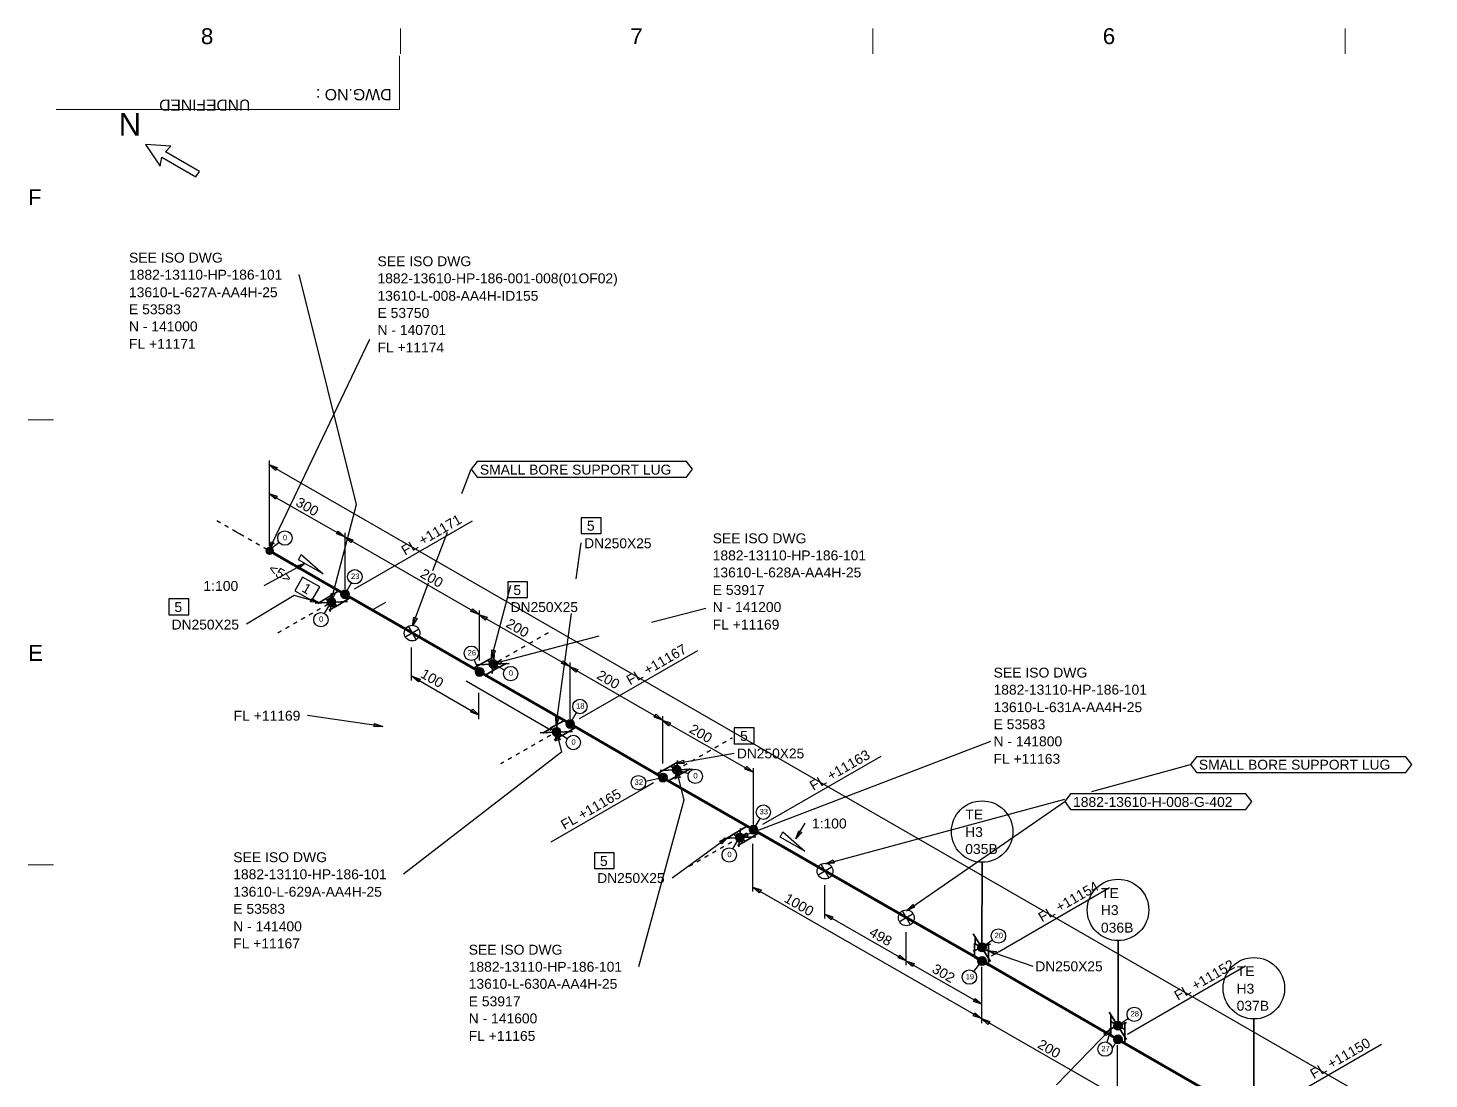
# Model space of a CAD drawing. Header units: inches. Extents: x 18 to 823, y 11 to 584.
# Drawn here: x 18.8 to 330.6, y 348.9 to 582.9 of the extents above; entities that cross this region are included whole.
import ezdxf
from ezdxf.enums import TextEntityAlignment as Align

# ---------------------------------------------------------------- set-up
doc = ezdxf.new("R2010")
doc.units = ezdxf.units.IN
doc.header["$MEASUREMENT"] = 0
for name, color, linetype in [('AD1', 7, 'Continuous'), ('AD2', 7, 'Continuous'), ('BG 0 -1', 7, 'Continuous'), ('DIMLINES', 7, 'Continuous'), ('DIMTEXT', 7, 'Continuous'), ('FITTINGS', 7, 'Continuous'), ('FRAME', 7, 'Continuous'), ('ISOTEXT', 7, 'Continuous'), ('PIPE', 7, 'Continuous'), ('WELDS', 7, 'Continuous')]:
    doc.layers.add(name, color=color, linetype=linetype)
doc.styles.add('Arial', font='arial.ttf')

msp = doc.modelspace()

# ---------------------------------------------------------------- linework, layer by layer
at = {"layer": 'A1', "color": 7, "linetype": 'Continuous', "lineweight": 30}
msp.add_line((97.8, 427.4), (81, 429.88), dxfattribs=at)
at = {"layer": 'AD1', "color": 7, "linetype": 'Continuous', "lineweight": 30}
for p, q in [((72.44, 485.72), (74.28, 485.08)), ((73.88, 484.44), (72.44, 485.72)), ((72.44, 479.32), (74.28, 478.68)), ((73.88, 478.04), (72.44, 479.32)), ((89.24, 469.64), (91.08, 469)), ((90.68, 468.36), (89.24, 469.64)), ((119.16, 452.36), (121, 451.72)), ((120.6, 451.08), (119.16, 452.36)), ((139.32, 440.76), (141.16, 440.12)), ((140.76, 439.48), (139.32, 440.76)), ((104.28, 438.6), (106.12, 437.96)), ((105.72, 437.32), (104.28, 438.6)), ((159.96, 428.84), (161.8, 428.2)), ((161.4, 427.56), (159.96, 428.84)), ((180.12, 391.64), (181.96, 391)), ((181.56, 390.36), (180.12, 391.64)), ((196.12, 385.64), (197.96, 385)), ((197.56, 384.36), (196.12, 385.64)), ((214.2, 375.24), (216.04, 374.6)), ((215.64, 373.96), (214.2, 375.24)), ((231, 362.36), (232.84, 361.72)), ((232.44, 361.08), (231, 362.36))]:
    msp.add_line(p, q, dxfattribs=at)
at = {"layer": 'AD2', "color": 7, "linetype": 'Continuous', "lineweight": 30}
for p, q in [((87.88, 470.92), (89.32, 469.64)), ((89.32, 469.64), (87.48, 470.28)), ((119.24, 452.36), (117.4, 453)), ((117.8, 453.64), (119.24, 452.36)), ((139.4, 440.76), (137.56, 441.4)), ((137.96, 442.04), (139.4, 440.76)), ((119.24, 429.96), (117.4, 430.6)), ((117.8, 431.24), (119.24, 429.96)), ((160.04, 428.84), (158.2, 429.48)), ((158.6, 430.12), (160.04, 428.84)), ((180.2, 417.24), (178.36, 417.88)), ((178.76, 418.52), (180.2, 417.24)), ((214.28, 375.24), (212.44, 375.88)), ((212.84, 376.52), (214.28, 375.24)), ((231.08, 365.56), (229.24, 366.2)), ((229.64, 366.84), (231.08, 365.56)), ((231, 362.36), (229.16, 363)), ((229.56, 363.64), (231, 362.36))]:
    msp.add_line(p, q, dxfattribs=at)
at = {"layer": 'BG 0 -1', "color": 7, "linetype": 'Continuous', "lineweight": 9}
for p, q in [((101.7, 577.17), (101.7, 582.83)), ((206.83, 577.17), (206.83, 582.83)), ((311.95, 577.17), (311.95, 582.83)), ((101.53, 564.78), (101.53, 576.75)), ((101.53, 564.78), (25.11, 564.78)), ((24.49, 495.71), (18.83, 495.71)), ((24.49, 396.57), (18.83, 396.57))]:
    msp.add_line(p, q, dxfattribs=at)
at = {"layer": 'DIM', "color": 7, "linetype": 'Continuous', "lineweight": 30}
for p, q in [((93.16, 459), (117.78, 473.2)), ((143.24, 430.12), (167.86, 444.32)), ((184.04, 406.6), (208.66, 420.8)), ((156.36, 413.88), (135.17, 401.66)), ((234.92, 377.32), (259.54, 391.52)), ((265.16, 359.88), (289.78, 374.08)), ((295.4, 342.44), (320.02, 356.64))]:
    msp.add_line(p, q, dxfattribs=at)
at = {"layer": 'DIMLINES', "color": 7, "linetype": 'Continuous', "lineweight": 30}
for p, q in [((72.52, 486.6), (72.52, 467.64)), ((74.28, 485.08), (73.88, 484.44)), ((74.28, 478.68), (73.88, 478.04)), ((64.68, 471), (66.28, 470.12)), ((87.48, 470.28), (87.88, 470.92)), ((89.32, 470.52), (89.32, 457.96)), ((91.08, 469), (90.68, 468.36)), ((91.48, 458.04), (93.16, 459)), ((95.32, 453.32), (98.44, 455.08)), ((117.4, 453), (117.8, 453.64)), ((119.24, 453.24), (119.24, 442.12)), ((121, 451.72), (120.6, 451.08)), ((104.2, 437.64), (104.2, 445)), ((113.88, 442.6), (112.28, 443.48)), ((137.56, 441.4), (137.96, 442.04)), ((139.4, 441.64), (139.4, 429.08)), ((141.16, 440.12), (140.76, 439.48)), ((106.12, 437.96), (105.72, 437.32)), ((116.36, 437.56), (135.24, 426.6)), ((119.16, 429), (119.16, 434.92)), ((117.4, 430.6), (117.8, 431.24)), ((141.56, 429.16), (143.24, 430.12)), ((158.2, 429.48), (158.6, 430.12)), ((160.04, 429.72), (160.04, 419.16)), ((161.8, 428.2), (161.4, 427.56)), ((178.36, 417.88), (178.76, 418.52)), ((180.2, 418.12), (180.2, 405.56)), ((158.04, 414.84), (156.36, 413.88)), ((182.36, 405.64), (184.04, 406.6)), ((180.12, 390.68), (180.12, 401.24)), ((181.96, 391), (181.56, 390.36)), ((196.12, 384.68), (196.12, 392.04)), ((197.96, 385), (197.56, 384.36)), ((214.28, 374.28), (214.28, 381.64)), ((233.24, 376.36), (234.92, 377.32)), ((212.44, 375.88), (212.84, 376.52)), ((216.04, 374.6), (215.64, 373.96)), ((231.08, 361.32), (231.08, 373.88)), ((229.24, 366.2), (229.64, 366.84)), ((229.16, 363), (229.56, 363.64)), ((232.84, 361.72), (232.44, 361.08)), ((263.48, 358.92), (265.16, 359.88)), ((261.32, 343.88), (261.32, 356.44))]:
    msp.add_line(p, q, dxfattribs=at)
at = {"layer": 'DL', "color": 7, "linetype": 'Continuous', "lineweight": 30}
for p, q in [((72.44, 485.72), (523.88, 225.56)), ((72.44, 479.32), (89.32, 469.64)), ((89.24, 469.64), (119.24, 452.36)), ((119.16, 452.36), (139.4, 440.76)), ((139.32, 440.76), (160.04, 428.84)), ((104.28, 438.6), (119.24, 429.96)), ((159.96, 428.84), (180.2, 417.24)), ((180.12, 391.64), (231, 362.36)), ((196.12, 385.64), (214.28, 375.24)), ((214.2, 375.24), (231.08, 365.56)), ((231, 362.36), (261.24, 345))]:
    msp.add_line(p, q, dxfattribs=at)
at = {"layer": 'FITTINGS', "color": 2, "linetype": 'Continuous', "lineweight": 35}
for p, q in [((85, 455.8), (83.3, 454.8)), ((88, 457.6), (85, 455.8)), ((85, 455.8), (87.6, 454.3)), ((87.6, 454.3), (90.6, 456.1)), ((89.4, 456.8), (88, 457.6)), ((90.6, 456.1), (89.4, 456.8)), ((87.5, 454.2), (85.8, 453.3)), ((121, 442.1), (122.7, 443)), ((117.9, 440.3), (121, 442.1)), ((119.3, 439.5), (117.9, 440.3)), ((123.6, 440.6), (120.6, 438.8)), ((121, 442.1), (123.6, 440.6)), ((123.7, 440.6), (125.4, 441.5)), ((120.6, 438.8), (119.3, 439.5)), ((138.1, 428.7), (135, 427)), ((137.7, 425.4), (140.7, 427.2)), ((139.4, 427.9), (138.1, 428.7)), ((140.7, 427.2), (139.4, 427.9)), ((135, 426.9), (133.4, 425.9)), ((135, 427), (137.7, 425.4)), ((137.6, 425.4), (135.9, 424.4)), ((158.7, 416.8), (161.8, 418.6)), ((161.8, 418.6), (163.5, 419.5)), ((161.8, 418.6), (164.4, 417)), ((164.5, 417), (166.2, 418)), ((160.1, 416), (158.7, 416.8)), ((161.4, 415.3), (160.1, 416)), ((164.4, 417), (161.4, 415.3)), ((175.8, 403.4), (174.2, 402.4)), ((178.9, 405.2), (175.8, 403.4)), ((175.8, 403.4), (178.5, 401.9)), ((178.5, 401.9), (181.5, 403.7)), ((180.2, 404.4), (178.9, 405.2)), ((181.5, 403.7), (180.2, 404.4)), ((178.4, 401.8), (176.7, 400.9)), ((229.6, 379), (229.6, 380.7)), ((229.5, 376), (229.5, 379.1)), ((229.5, 379.1), (232.6, 377.4)), ((232.6, 377.4), (232.6, 379)), ((232.6, 377.4), (232.6, 374.2)), ((231.1, 375.1), (229.5, 376)), ((232.6, 374.2), (231.1, 375.1)), ((259.8, 361.6), (259.8, 363.3)), ((259.8, 358.6), (259.8, 361.7)), ((259.8, 361.7), (262.9, 359.9)), ((261.4, 357.7), (259.8, 358.6)), ((262.9, 359.9), (262.9, 361.6)), ((262.9, 359.9), (262.9, 356.8)), ((262.9, 356.8), (261.4, 357.7))]:
    msp.add_line(p, q, dxfattribs=at)
at = {"layer": 'FRAME', "color": 2, "linetype": 'Continuous', "lineweight": 30}
for p, q in [((45, 557), (48.2, 552.2)), ((50.6, 556.6), (45, 557)), ((49.4, 555.4), (50.6, 556.6)), ((57, 551), (49.4, 555.4)), ((48.2, 552.2), (48.6, 554.2)), ((48.6, 554.2), (56.2, 549.8)), ((56.2, 549.8), (57, 551)), ((79, 464.52), (79.64, 465.72)), ((79.64, 465.72), (84.52, 461.4)), ((84.52, 461.4), (79, 464.52)), ((186.2, 402.76), (186.84, 403.96)), ((191.72, 399.64), (186.2, 402.76)), ((186.84, 403.96), (191.72, 399.64))]:
    msp.add_line(p, q, dxfattribs=at)
at = {"layer": 'INSTNO', "color": 7, "linetype": 'Continuous', "lineweight": 35}
for p, q in [((231.1, 378.2), (231.14, 397.16)), ((261.4, 360.7), (261.4, 379.72)), ((291.6, 343.3), (291.63, 362.28))]:
    msp.add_line(p, q, dxfattribs=at)
at = {"layer": 'INSTNO', "color": 4, "linetype": 'Continuous', "lineweight": 30}
for centre in [(231.16, 404), (261.4, 386.56), (291.64, 369.12)]:
    msp.add_circle(centre, 6.84, dxfattribs=at)
at = {"layer": 'ISOTEXT', "color": 7, "linetype": 'Continuous', "lineweight": 30}
for p, q in [((91.96, 476.84), (79.16, 528.04)), ((72.44, 466.6), (94.92, 513.64)), ((118.76, 486.44), (117.48, 484.68)), ((165.4, 486.44), (118.76, 486.44)), ((166.68, 484.68), (165.4, 486.44)), ((115.4, 479.32), (117.48, 484.68)), ((117.48, 484.68), (118.76, 482.92)), ((165.4, 482.92), (166.68, 484.68)), ((118.76, 482.92), (165.4, 482.92)), ((86.2, 455.08), (91.96, 476.84)), ((72.44, 466.6), (72.92, 468.52)), ((72.52, 466.52), (73.56, 468.44)), ((72.92, 468.52), (73.64, 468.12)), ((108.92, 462.12), (112.2, 470.68)), ((140.84, 460.28), (141.96, 468.28)), ((80.44, 463.72), (71.32, 458.76)), ((78.6, 463.16), (80.44, 463.72)), ((78.92, 462.44), (78.6, 463.16)), ((80.44, 463.72), (78.92, 462.44)), ((104.36, 449.8), (107.96, 459.4)), ((121.96, 442.52), (126.28, 458.84)), ((78.04, 456.6), (67.48, 450.2)), ((83.64, 455), (78.04, 456.6)), ((81.72, 455.16), (81.88, 455.88)), ((81.88, 455.88), (83.64, 455)), ((86.2, 455.08), (86.28, 457)), ((87.08, 456.84), (86.2, 455.08)), ((86.28, 457), (87.08, 456.84)), ((83.64, 455), (81.72, 455.16)), ((136.36, 427.64), (139.78, 452.59)), ((157.56, 450.6), (169.64, 453.72)), ((104.36, 449.8), (104.68, 451.72)), ((105.4, 451.48), (104.36, 449.8)), ((104.68, 451.72), (105.4, 451.48)), ((122.2, 441.32), (145.96, 447.56)), ((121.96, 442.52), (122.04, 444.44)), ((122.84, 444.28), (121.96, 442.52)), ((122.04, 444.44), (122.84, 444.28)), ((122.2, 441.32), (123.96, 442.2)), ((124.12, 441.4), (122.2, 441.32)), ((123.96, 442.2), (124.12, 441.4)), ((95.88, 427.32), (95.96, 428.04)), ((97.8, 427.4), (95.88, 427.32)), ((95.96, 428.04), (97.8, 427.4)), ((136.36, 427.64), (136.28, 429.56)), ((136.28, 429.56), (137, 429.48)), ((137, 429.48), (136.36, 427.64)), ((136.44, 426.2), (137.56, 421.72)), ((136.44, 426.2), (137.24, 424.44)), ((136.52, 424.28), (136.44, 426.2)), ((137.24, 424.44), (136.52, 424.28)), ((177.08, 402.68), (233.08, 424.12)), ((137.56, 421.72), (102.36, 394.52)), ((162.84, 419.16), (176.01, 421.48)), ((162.84, 419.16), (164.68, 419.88)), ((164.76, 419.08), (162.84, 419.16)), ((163.16, 417.8), (163.96, 416.04)), ((163.24, 415.88), (163.16, 417.8)), ((164.84, 411.08), (163.16, 417.8)), ((164.68, 419.88), (164.76, 419.08)), ((255.56, 412.92), (277.56, 418.92)), ((278.84, 420.68), (277.56, 418.92)), ((277.56, 418.92), (278.84, 417.16)), ((325.48, 420.68), (278.84, 420.68)), ((326.76, 418.92), (325.48, 420.68)), ((325.48, 417.16), (326.76, 418.92)), ((163.96, 416.04), (163.24, 415.88)), ((278.84, 417.16), (325.48, 417.16)), ((250.84, 412.44), (249.56, 410.68)), ((289.88, 412.44), (250.84, 412.44)), ((291.16, 410.68), (289.88, 412.44)), ((154.76, 373.96), (164.84, 411.08)), ((196.28, 396.84), (249.56, 411.24)), ((214.36, 386.36), (249.56, 410.68)), ((249.56, 410.68), (250.84, 408.92)), ((250.84, 408.92), (289.88, 408.92)), ((289.88, 408.92), (291.16, 410.68)), ((189.72, 402.36), (191.8, 405.88)), ((162.17, 393.67), (174.52, 402.68)), ((172.76, 401.88), (174.52, 402.68)), ((174.52, 402.68), (173.24, 401.24)), ((177.08, 402.68), (178.76, 403.72)), ((179, 403), (177.08, 402.68)), ((178.76, 403.72), (179, 403)), ((189.72, 402.36), (190.36, 404.2)), ((191, 403.8), (189.72, 402.36)), ((190.36, 404.2), (191, 403.8)), ((173.24, 401.24), (172.76, 401.88)), ((196.28, 396.84), (198.04, 397.72)), ((198.2, 397), (196.28, 396.84)), ((198.04, 397.72), (198.2, 397)), ((214.36, 386.36), (215.72, 387.8)), ((216.12, 387.16), (214.36, 386.36)), ((215.72, 387.8), (216.12, 387.16)), ((232.36, 377.56), (242.44, 374.04)), ((232.36, 377.56), (234.28, 377.32)), ((234.04, 376.6), (232.36, 377.56)), ((234.28, 377.32), (234.04, 376.6)), ((247.72, 347.64), (259.88, 360.12)), ((258.28, 359), (259.88, 360.12)), ((258.84, 358.52), (258.28, 359)), ((260.12, 355.64), (261.32, 357.72))]:
    msp.add_line(p, q, dxfattribs=at)
at = {"layer": 'ITEMPOS', "color": 7, "linetype": 'Continuous', "lineweight": 30}
for p, q in [((146.36, 473.88), (141.96, 473.88)), ((141.96, 473.88), (141.96, 470.36)), ((146.36, 470.36), (146.36, 473.88)), ((141.96, 470.36), (146.36, 470.36)), ((130.02, 459.63), (125.62, 459.63)), ((125.62, 459.63), (125.62, 456.11)), ((130.02, 456.11), (130.02, 459.63)), ((54.6, 455.8), (50.2, 455.8)), ((50.2, 455.8), (50.2, 452.28)), ((54.6, 452.28), (54.6, 455.8)), ((125.62, 456.11), (130.02, 456.11)), ((50.2, 452.28), (54.6, 452.28)), ((180.41, 427.08), (176.01, 427.08)), ((176.01, 427.08), (176.01, 423.56)), ((180.41, 423.56), (180.41, 427.08)), ((176.01, 423.56), (180.41, 423.56)), ((149.29, 399.27), (144.89, 399.27)), ((144.89, 399.27), (144.89, 395.75)), ((149.29, 395.75), (149.29, 399.27)), ((144.89, 395.75), (149.29, 395.75))]:
    msp.add_line(p, q, dxfattribs=at)
at = {"layer": 'ITNO', "color": 7, "linetype": 'Continuous', "lineweight": 30}
for p, q in [((79.93, 460.69), (78.17, 457.64)), ((83.74, 458.49), (79.93, 460.69)), ((81.98, 455.44), (83.74, 458.49)), ((78.17, 457.64), (81.98, 455.44))]:
    msp.add_line(p, q, dxfattribs=at)
at = {"layer": 'PIPE', "color": 2, "const_width": 0.3}
for points in [[(61.7, 472.74), (60.84, 473.24)], [(63.44, 471.75), (62.57, 472.24)], [(65.17, 470.75), (64.31, 471.25)], [(66.91, 469.76), (66.04, 470.25)], [(68.65, 468.76), (67.78, 469.26)], [(70.38, 467.77), (69.51, 468.27)], [(72.12, 466.78), (71.25, 467.27)], [(82.2, 452.69), (81.33, 452.2)], [(83.93, 453.69), (83.06, 453.19)], [(85.67, 454.68), (84.8, 454.18)], [(76.99, 449.71), (76.12, 449.21)], [(78.72, 450.7), (77.86, 450.21)], [(80.46, 451.7), (79.59, 451.2)], [(75.25, 448.72), (74.39, 448.22)], [(130.33, 445.84), (131.19, 446.33)], [(132.06, 446.83), (132.93, 447.33)], [(133.8, 447.83), (134.66, 448.32)], [(125.12, 442.86), (125.99, 443.35)], [(126.86, 443.85), (127.72, 444.35)], [(128.59, 444.85), (129.46, 445.34)], [(122.4, 441.3), (122.52, 441.37)], [(123.38, 441.86), (124.25, 442.36)], [(133.43, 424.5), (132.56, 424)], [(135.17, 425.49), (134.3, 425)], [(136.4, 426.2), (136.03, 425.99)], [(173.36, 423.62), (174.23, 424.12)], [(175.1, 424.61), (175.6, 424.9)], [(128.22, 421.52), (127.36, 421.02)], [(129.96, 422.51), (129.09, 422.01)], [(131.69, 423.51), (130.83, 423.01)], [(168.16, 420.64), (169.02, 421.13)], [(169.89, 421.63), (170.76, 422.13)], [(171.63, 422.63), (172.5, 423.12)], [(124.75, 419.53), (124, 419.1)], [(126.49, 420.52), (125.62, 420.03)], [(163.2, 417.8), (163.82, 418.15)], [(164.69, 418.65), (165.55, 419.15)], [(166.42, 419.64), (167.29, 420.14)], [(177.2, 402.7), (176.33, 402.2)], [(171.99, 399.72), (171.12, 399.22)], [(173.73, 400.71), (172.86, 400.21)], [(175.46, 401.71), (174.6, 401.21)], [(166.79, 396.74), (165.92, 396.24)], [(168.52, 397.73), (167.65, 397.23)], [(170.26, 398.73), (169.39, 398.23)], [(165.05, 395.74), (164.8, 395.6)]]:
    msp.add_lwpolyline(points, dxfattribs=at)
at = {"layer": 'PIPE', "color": 5, "const_width": 0.6}
for points in [[(89.4, 456.8), (72.6, 466.5)], [(104.4, 448.2), (89.4, 456.8)], [(119.3, 439.6), (104.4, 448.2)], [(139.5, 428), (119.3, 439.6)], [(160.1, 416), (139.5, 428)], [(180.3, 404.4), (160.1, 416)], [(196.3, 395.2), (180.3, 404.4)], [(214.4, 384.8), (196.3, 395.2)], [(231.2, 375.2), (214.4, 384.8)], [(261.4, 357.7), (231.2, 375.2)], [(291.6, 340.3), (261.4, 357.7)]]:
    msp.add_lwpolyline(points, dxfattribs=at)
at = {"layer": 'SUPP', "color": 7}
for p, q in [((105.7, 449), (102.9, 447.4)), ((103.42, 449.71), (105.18, 446.69)), ((197.6, 396), (194.8, 394.4)), ((195.32, 396.71), (197.08, 393.69)), ((215.7, 385.6), (212.9, 384)), ((213.42, 386.31), (215.18, 383.29))]:
    msp.add_line(p, q, dxfattribs=at)
at = {"layer": 'SUPP', "color": 4}
for centre in [(104.3, 448.2), (196.2, 395.2), (214.3, 384.8)]:
    msp.add_circle(centre, 1.75, dxfattribs=at)
at = {"layer": 'WDC', "color": 7, "linetype": 'Continuous', "lineweight": 30}
for centre in [(75.99, 469.36), (91.56, 460.74), (84.01, 451.19), (117.49, 443.71), (126.24, 439.18), (141.64, 431.86), (140.19, 423.84), (167.32, 416.31), (154.66, 414.89), (182.47, 408.33), (174.89, 398.79), (234.78, 380.76), (228.33, 371.6), (265.02, 363.32), (258.52, 355.56)]:
    msp.add_circle(centre, 1.6, dxfattribs=at)
at = {"layer": 'WELDS', "color": 7, "linetype": 'Continuous', "lineweight": 35}
for p, q in [((89.9, 455.2), (82.7, 454.9)), ((86.6, 457.1), (86.1, 453)), ((122.1, 439.2), (122.6, 443.4)), ((118.7, 441.1), (125.9, 441.4)), ((136.6, 428.2), (136.2, 424.1)), ((140, 426.3), (132.8, 426)), ((159.5, 417.6), (166.7, 417.9)), ((162.9, 415.7), (163.4, 419.8)), ((180.8, 402.8), (173.6, 402.5)), ((177.4, 404.7), (177, 400.6)), ((233, 375.1), (229.2, 381.2)), ((229.2, 377.4), (233, 379)), ((263.3, 357.7), (259.4, 363.8)), ((259.4, 359.9), (263.3, 361.5))]:
    msp.add_line(p, q, dxfattribs=at)
for centre, radius in [((72.6, 466.52), 0.76), ((72.6, 466.52), 0.76), ((86.36, 455.08), 0.92), ((86.36, 455.08), 0.92), ((89.4, 456.84), 0.92), ((89.4, 456.84), 0.92), ((119.32, 439.56), 0.92), ((119.32, 439.56), 0.92), ((122.36, 441.32), 0.92), ((122.36, 441.32), 0.92), ((139.48, 427.96), 0.92), ((139.48, 427.96), 0.92), ((136.44, 426.2), 0.92), ((136.44, 426.2), 0.92), ((163.16, 417.8), 0.92), ((163.16, 417.8), 0.92), ((160.12, 416.04), 0.92), ((160.12, 416.04), 0.92), ((180.28, 404.44), 0.92), ((180.28, 404.44), 0.92), ((177.24, 402.68), 0.92), ((177.24, 402.68), 0.92), ((231.16, 378.2), 0.92), ((231.16, 378.2), 0.92), ((231.16, 375.16), 0.92), ((231.16, 375.16), 0.92), ((261.4, 360.76), 0.92), ((261.4, 360.76), 0.92), ((261.4, 357.72), 0.92), ((261.4, 357.72), 0.92)]:
    msp.add_circle(centre, radius, dxfattribs=at)
at = {"layer": 'WELDS', "color": 7}
for centre, radius in [((72.6, 466.52), 0.56), ((72.6, 466.52), 0.56), ((72.6, 466.52), 0.56), ((72.6, 466.52), 0.56), ((72.6, 466.52), 0.36), ((72.6, 466.52), 0.36), ((72.6, 466.52), 0.36), ((72.6, 466.52), 0.36), ((72.6, 466.52), 0.36), ((72.6, 466.52), 0.36), ((72.6, 466.52), 0.36), ((72.6, 466.52), 0.36), ((72.6, 466.52), 0.36), ((72.6, 466.52), 0.36), ((72.6, 466.52), 0.16), ((72.6, 466.52), 0.16), ((72.6, 466.52), 0.16), ((72.6, 466.52), 0.16), ((72.6, 466.52), 0.16), ((72.6, 466.52), 0.16), ((72.6, 466.52), 0.16), ((72.6, 466.52), 0.16), ((72.6, 466.52), 0.16), ((72.6, 466.52), 0.16), ((86.36, 455.08), 0.72), ((86.36, 455.08), 0.72), ((86.36, 455.08), 0.72), ((86.36, 455.08), 0.72), ((86.36, 455.08), 0.52), ((86.36, 455.08), 0.52), ((86.36, 455.08), 0.52), ((86.36, 455.08), 0.52), ((86.36, 455.08), 0.52), ((86.36, 455.08), 0.52), ((86.36, 455.08), 0.52), ((86.36, 455.08), 0.52), ((86.36, 455.08), 0.52), ((86.36, 455.08), 0.52), ((86.36, 455.08), 0.32), ((86.36, 455.08), 0.32), ((86.36, 455.08), 0.32), ((86.36, 455.08), 0.32), ((86.36, 455.08), 0.32), ((86.36, 455.08), 0.32), ((86.36, 455.08), 0.32), ((86.36, 455.08), 0.32), ((86.36, 455.08), 0.32), ((86.36, 455.08), 0.32), ((86.36, 455.08), 0.32), ((86.36, 455.08), 0.32), ((86.36, 455.08), 0.32), ((86.36, 455.08), 0.32), ((86.36, 455.08), 0.32), ((86.36, 455.08), 0.32), ((86.36, 455.08), 0.32), ((86.36, 455.08), 0.32), ((86.36, 455.08), 0.32), ((86.36, 455.08), 0.32), ((86.36, 455.08), 0.32), ((86.36, 455.08), 0.32), ((86.36, 455.08), 0.32), ((86.36, 455.08), 0.32), ((86.36, 455.08), 0.12), ((86.36, 455.08), 0.12), ((86.36, 455.08), 0.12), ((86.36, 455.08), 0.12), ((86.36, 455.08), 0.12), ((86.36, 455.08), 0.12), ((86.36, 455.08), 0.12), ((86.36, 455.08), 0.12), ((86.36, 455.08), 0.12), ((86.36, 455.08), 0.12), ((86.36, 455.08), 0.12), ((86.36, 455.08), 0.12), ((86.36, 455.08), 0.12), ((86.36, 455.08), 0.12), ((86.36, 455.08), 0.12), ((86.36, 455.08), 0.12), ((86.36, 455.08), 0.12), ((86.36, 455.08), 0.12), ((86.36, 455.08), 0.12), ((86.36, 455.08), 0.12), ((86.36, 455.08), 0.12), ((86.36, 455.08), 0.12), ((86.36, 455.08), 0.12), ((86.36, 455.08), 0.12), ((89.4, 456.84), 0.72), ((89.4, 456.84), 0.72), ((89.4, 456.84), 0.72), ((89.4, 456.84), 0.72), ((89.4, 456.84), 0.52), ((89.4, 456.84), 0.52), ((89.4, 456.84), 0.52), ((89.4, 456.84), 0.52), ((89.4, 456.84), 0.52), ((89.4, 456.84), 0.52), ((89.4, 456.84), 0.52), ((89.4, 456.84), 0.52), ((89.4, 456.84), 0.52), ((89.4, 456.84), 0.52), ((89.4, 456.84), 0.32), ((89.4, 456.84), 0.32), ((89.4, 456.84), 0.32), ((89.4, 456.84), 0.32), ((89.4, 456.84), 0.32), ((89.4, 456.84), 0.32), ((89.4, 456.84), 0.32), ((89.4, 456.84), 0.32), ((89.4, 456.84), 0.32), ((89.4, 456.84), 0.32), ((89.4, 456.84), 0.32), ((89.4, 456.84), 0.32), ((89.4, 456.84), 0.32), ((89.4, 456.84), 0.32), ((89.4, 456.84), 0.32), ((89.4, 456.84), 0.32), ((89.4, 456.84), 0.32), ((89.4, 456.84), 0.32), ((89.4, 456.84), 0.32), ((89.4, 456.84), 0.32), ((89.4, 456.84), 0.32), ((89.4, 456.84), 0.32), ((89.4, 456.84), 0.32), ((89.4, 456.84), 0.32), ((89.4, 456.84), 0.12), ((89.4, 456.84), 0.12), ((89.4, 456.84), 0.12), ((89.4, 456.84), 0.12), ((89.4, 456.84), 0.12), ((89.4, 456.84), 0.12), ((89.4, 456.84), 0.12), ((89.4, 456.84), 0.12), ((89.4, 456.84), 0.12), ((89.4, 456.84), 0.12), ((89.4, 456.84), 0.12), ((89.4, 456.84), 0.12), ((89.4, 456.84), 0.12), ((89.4, 456.84), 0.12), ((89.4, 456.84), 0.12), ((89.4, 456.84), 0.12), ((89.4, 456.84), 0.12), ((89.4, 456.84), 0.12), ((89.4, 456.84), 0.12), ((89.4, 456.84), 0.12), ((89.4, 456.84), 0.12), ((89.4, 456.84), 0.12), ((89.4, 456.84), 0.12), ((89.4, 456.84), 0.12), ((119.32, 439.56), 0.72), ((119.32, 439.56), 0.72), ((119.32, 439.56), 0.72), ((119.32, 439.56), 0.72), ((119.32, 439.56), 0.52), ((119.32, 439.56), 0.52), ((119.32, 439.56), 0.52), ((119.32, 439.56), 0.52), ((119.32, 439.56), 0.52), ((119.32, 439.56), 0.52), ((119.32, 439.56), 0.52), ((119.32, 439.56), 0.52), ((119.32, 439.56), 0.52), ((119.32, 439.56), 0.52), ((119.32, 439.56), 0.32), ((119.32, 439.56), 0.32), ((119.32, 439.56), 0.32), ((119.32, 439.56), 0.32), ((119.32, 439.56), 0.32), ((119.32, 439.56), 0.32), ((119.32, 439.56), 0.32), ((119.32, 439.56), 0.32), ((119.32, 439.56), 0.32), ((119.32, 439.56), 0.32), ((119.32, 439.56), 0.32), ((119.32, 439.56), 0.32), ((119.32, 439.56), 0.32), ((119.32, 439.56), 0.32), ((119.32, 439.56), 0.32), ((119.32, 439.56), 0.32), ((119.32, 439.56), 0.32), ((119.32, 439.56), 0.32), ((119.32, 439.56), 0.32), ((119.32, 439.56), 0.32), ((119.32, 439.56), 0.32), ((119.32, 439.56), 0.32), ((119.32, 439.56), 0.32), ((119.32, 439.56), 0.32), ((119.32, 439.56), 0.12), ((119.32, 439.56), 0.12), ((119.32, 439.56), 0.12), ((119.32, 439.56), 0.12), ((119.32, 439.56), 0.12), ((119.32, 439.56), 0.12), ((119.32, 439.56), 0.12), ((119.32, 439.56), 0.12), ((119.32, 439.56), 0.12), ((119.32, 439.56), 0.12), ((119.32, 439.56), 0.12), ((119.32, 439.56), 0.12), ((119.32, 439.56), 0.12), ((119.32, 439.56), 0.12), ((119.32, 439.56), 0.12), ((119.32, 439.56), 0.12), ((119.32, 439.56), 0.12), ((119.32, 439.56), 0.12), ((119.32, 439.56), 0.12), ((119.32, 439.56), 0.12), ((119.32, 439.56), 0.12), ((119.32, 439.56), 0.12), ((119.32, 439.56), 0.12), ((119.32, 439.56), 0.12), ((122.36, 441.32), 0.72), ((122.36, 441.32), 0.72), ((122.36, 441.32), 0.72), ((122.36, 441.32), 0.72), ((122.36, 441.32), 0.52), ((122.36, 441.32), 0.52), ((122.36, 441.32), 0.52), ((122.36, 441.32), 0.52), ((122.36, 441.32), 0.52), ((122.36, 441.32), 0.52), ((122.36, 441.32), 0.52), ((122.36, 441.32), 0.52), ((122.36, 441.32), 0.52), ((122.36, 441.32), 0.52), ((122.36, 441.32), 0.32), ((122.36, 441.32), 0.32), ((122.36, 441.32), 0.32), ((122.36, 441.32), 0.32), ((122.36, 441.32), 0.32), ((122.36, 441.32), 0.32), ((122.36, 441.32), 0.32), ((122.36, 441.32), 0.32), ((122.36, 441.32), 0.32), ((122.36, 441.32), 0.32), ((122.36, 441.32), 0.32), ((122.36, 441.32), 0.32), ((122.36, 441.32), 0.32), ((122.36, 441.32), 0.32), ((122.36, 441.32), 0.32), ((122.36, 441.32), 0.32), ((122.36, 441.32), 0.32), ((122.36, 441.32), 0.32), ((122.36, 441.32), 0.32), ((122.36, 441.32), 0.32), ((122.36, 441.32), 0.32), ((122.36, 441.32), 0.32), ((122.36, 441.32), 0.32), ((122.36, 441.32), 0.32), ((122.36, 441.32), 0.12), ((122.36, 441.32), 0.12), ((122.36, 441.32), 0.12), ((122.36, 441.32), 0.12), ((122.36, 441.32), 0.12), ((122.36, 441.32), 0.12), ((122.36, 441.32), 0.12), ((122.36, 441.32), 0.12), ((122.36, 441.32), 0.12), ((122.36, 441.32), 0.12), ((122.36, 441.32), 0.12), ((122.36, 441.32), 0.12), ((122.36, 441.32), 0.12), ((122.36, 441.32), 0.12), ((122.36, 441.32), 0.12), ((122.36, 441.32), 0.12), ((122.36, 441.32), 0.12), ((122.36, 441.32), 0.12), ((122.36, 441.32), 0.12), ((122.36, 441.32), 0.12), ((122.36, 441.32), 0.12), ((122.36, 441.32), 0.12), ((122.36, 441.32), 0.12), ((122.36, 441.32), 0.12), ((139.48, 427.96), 0.72), ((139.48, 427.96), 0.72), ((139.48, 427.96), 0.72), ((139.48, 427.96), 0.72), ((139.48, 427.96), 0.52), ((139.48, 427.96), 0.52), ((139.48, 427.96), 0.52), ((139.48, 427.96), 0.52), ((139.48, 427.96), 0.52), ((139.48, 427.96), 0.52), ((139.48, 427.96), 0.52), ((139.48, 427.96), 0.52), ((139.48, 427.96), 0.52), ((139.48, 427.96), 0.52), ((139.48, 427.96), 0.32), ((139.48, 427.96), 0.32), ((139.48, 427.96), 0.32), ((139.48, 427.96), 0.32), ((139.48, 427.96), 0.32), ((139.48, 427.96), 0.32), ((139.48, 427.96), 0.32), ((139.48, 427.96), 0.32), ((139.48, 427.96), 0.32), ((139.48, 427.96), 0.32), ((139.48, 427.96), 0.32), ((139.48, 427.96), 0.32), ((139.48, 427.96), 0.32), ((139.48, 427.96), 0.32), ((139.48, 427.96), 0.32), ((139.48, 427.96), 0.32), ((139.48, 427.96), 0.32), ((139.48, 427.96), 0.32), ((139.48, 427.96), 0.32), ((139.48, 427.96), 0.32), ((139.48, 427.96), 0.32), ((139.48, 427.96), 0.32), ((139.48, 427.96), 0.32), ((139.48, 427.96), 0.32), ((139.48, 427.96), 0.12), ((139.48, 427.96), 0.12), ((139.48, 427.96), 0.12), ((139.48, 427.96), 0.12), ((139.48, 427.96), 0.12), ((139.48, 427.96), 0.12), ((139.48, 427.96), 0.12), ((139.48, 427.96), 0.12), ((139.48, 427.96), 0.12), ((139.48, 427.96), 0.12), ((139.48, 427.96), 0.12), ((139.48, 427.96), 0.12), ((139.48, 427.96), 0.12), ((139.48, 427.96), 0.12), ((139.48, 427.96), 0.12), ((139.48, 427.96), 0.12), ((139.48, 427.96), 0.12), ((139.48, 427.96), 0.12), ((139.48, 427.96), 0.12), ((139.48, 427.96), 0.12), ((139.48, 427.96), 0.12), ((139.48, 427.96), 0.12), ((139.48, 427.96), 0.12), ((139.48, 427.96), 0.12), ((136.44, 426.2), 0.72), ((136.44, 426.2), 0.72), ((136.44, 426.2), 0.72), ((136.44, 426.2), 0.72), ((136.44, 426.2), 0.52), ((136.44, 426.2), 0.52), ((136.44, 426.2), 0.52), ((136.44, 426.2), 0.52), ((136.44, 426.2), 0.52), ((136.44, 426.2), 0.52), ((136.44, 426.2), 0.52), ((136.44, 426.2), 0.52), ((136.44, 426.2), 0.52), ((136.44, 426.2), 0.52), ((136.44, 426.2), 0.32), ((136.44, 426.2), 0.32), ((136.44, 426.2), 0.32), ((136.44, 426.2), 0.32), ((136.44, 426.2), 0.32), ((136.44, 426.2), 0.32), ((136.44, 426.2), 0.32), ((136.44, 426.2), 0.32), ((136.44, 426.2), 0.32), ((136.44, 426.2), 0.32), ((136.44, 426.2), 0.32), ((136.44, 426.2), 0.32), ((136.44, 426.2), 0.32), ((136.44, 426.2), 0.32), ((136.44, 426.2), 0.32), ((136.44, 426.2), 0.32), ((136.44, 426.2), 0.32), ((136.44, 426.2), 0.32), ((136.44, 426.2), 0.32), ((136.44, 426.2), 0.32), ((136.44, 426.2), 0.32), ((136.44, 426.2), 0.32), ((136.44, 426.2), 0.32), ((136.44, 426.2), 0.32), ((136.44, 426.2), 0.12), ((136.44, 426.2), 0.12), ((136.44, 426.2), 0.12), ((136.44, 426.2), 0.12), ((136.44, 426.2), 0.12), ((136.44, 426.2), 0.12), ((136.44, 426.2), 0.12), ((136.44, 426.2), 0.12), ((136.44, 426.2), 0.12), ((136.44, 426.2), 0.12), ((136.44, 426.2), 0.12), ((136.44, 426.2), 0.12), ((136.44, 426.2), 0.12), ((136.44, 426.2), 0.12), ((136.44, 426.2), 0.12), ((136.44, 426.2), 0.12), ((136.44, 426.2), 0.12), ((136.44, 426.2), 0.12), ((136.44, 426.2), 0.12), ((136.44, 426.2), 0.12), ((136.44, 426.2), 0.12), ((136.44, 426.2), 0.12), ((136.44, 426.2), 0.12), ((136.44, 426.2), 0.12), ((163.16, 417.8), 0.72), ((163.16, 417.8), 0.72), ((163.16, 417.8), 0.72), ((163.16, 417.8), 0.72), ((163.16, 417.8), 0.52), ((163.16, 417.8), 0.52), ((163.16, 417.8), 0.52), ((163.16, 417.8), 0.52), ((163.16, 417.8), 0.52), ((163.16, 417.8), 0.52), ((163.16, 417.8), 0.52), ((163.16, 417.8), 0.52), ((163.16, 417.8), 0.52), ((163.16, 417.8), 0.52), ((163.16, 417.8), 0.32), ((163.16, 417.8), 0.32), ((163.16, 417.8), 0.32), ((163.16, 417.8), 0.32), ((163.16, 417.8), 0.32), ((163.16, 417.8), 0.32), ((163.16, 417.8), 0.32), ((163.16, 417.8), 0.32), ((163.16, 417.8), 0.32), ((163.16, 417.8), 0.32), ((163.16, 417.8), 0.32), ((163.16, 417.8), 0.32), ((163.16, 417.8), 0.32), ((163.16, 417.8), 0.32), ((163.16, 417.8), 0.32), ((163.16, 417.8), 0.32), ((163.16, 417.8), 0.32), ((163.16, 417.8), 0.32), ((163.16, 417.8), 0.32), ((163.16, 417.8), 0.32), ((163.16, 417.8), 0.32), ((163.16, 417.8), 0.32), ((163.16, 417.8), 0.32), ((163.16, 417.8), 0.32), ((163.16, 417.8), 0.12), ((163.16, 417.8), 0.12), ((163.16, 417.8), 0.12), ((163.16, 417.8), 0.12), ((163.16, 417.8), 0.12), ((163.16, 417.8), 0.12), ((163.16, 417.8), 0.12), ((163.16, 417.8), 0.12), ((163.16, 417.8), 0.12), ((163.16, 417.8), 0.12), ((163.16, 417.8), 0.12), ((163.16, 417.8), 0.12), ((163.16, 417.8), 0.12), ((163.16, 417.8), 0.12), ((163.16, 417.8), 0.12), ((163.16, 417.8), 0.12), ((163.16, 417.8), 0.12), ((163.16, 417.8), 0.12), ((163.16, 417.8), 0.12), ((163.16, 417.8), 0.12), ((163.16, 417.8), 0.12), ((163.16, 417.8), 0.12), ((163.16, 417.8), 0.12), ((163.16, 417.8), 0.12), ((160.12, 416.04), 0.72), ((160.12, 416.04), 0.72), ((160.12, 416.04), 0.72), ((160.12, 416.04), 0.72), ((160.12, 416.04), 0.52), ((160.12, 416.04), 0.52), ((160.12, 416.04), 0.52), ((160.12, 416.04), 0.52), ((160.12, 416.04), 0.52), ((160.12, 416.04), 0.52), ((160.12, 416.04), 0.52), ((160.12, 416.04), 0.52), ((160.12, 416.04), 0.52), ((160.12, 416.04), 0.52), ((160.12, 416.04), 0.32), ((160.12, 416.04), 0.32), ((160.12, 416.04), 0.32), ((160.12, 416.04), 0.32), ((160.12, 416.04), 0.32), ((160.12, 416.04), 0.32), ((160.12, 416.04), 0.32), ((160.12, 416.04), 0.32), ((160.12, 416.04), 0.32), ((160.12, 416.04), 0.32), ((160.12, 416.04), 0.32), ((160.12, 416.04), 0.32), ((160.12, 416.04), 0.32), ((160.12, 416.04), 0.32), ((160.12, 416.04), 0.32), ((160.12, 416.04), 0.32), ((160.12, 416.04), 0.32), ((160.12, 416.04), 0.32), ((160.12, 416.04), 0.32), ((160.12, 416.04), 0.32), ((160.12, 416.04), 0.32), ((160.12, 416.04), 0.32), ((160.12, 416.04), 0.32), ((160.12, 416.04), 0.32), ((160.12, 416.04), 0.12), ((160.12, 416.04), 0.12), ((160.12, 416.04), 0.12), ((160.12, 416.04), 0.12), ((160.12, 416.04), 0.12), ((160.12, 416.04), 0.12), ((160.12, 416.04), 0.12), ((160.12, 416.04), 0.12), ((160.12, 416.04), 0.12), ((160.12, 416.04), 0.12), ((160.12, 416.04), 0.12), ((160.12, 416.04), 0.12), ((160.12, 416.04), 0.12), ((160.12, 416.04), 0.12), ((160.12, 416.04), 0.12), ((160.12, 416.04), 0.12), ((160.12, 416.04), 0.12), ((160.12, 416.04), 0.12), ((160.12, 416.04), 0.12), ((160.12, 416.04), 0.12), ((160.12, 416.04), 0.12), ((160.12, 416.04), 0.12), ((160.12, 416.04), 0.12), ((160.12, 416.04), 0.12), ((177.24, 402.68), 0.72), ((177.24, 402.68), 0.72), ((177.24, 402.68), 0.72), ((177.24, 402.68), 0.72), ((177.24, 402.68), 0.52), ((177.24, 402.68), 0.52), ((177.24, 402.68), 0.52), ((177.24, 402.68), 0.52), ((177.24, 402.68), 0.52), ((177.24, 402.68), 0.52), ((177.24, 402.68), 0.52), ((177.24, 402.68), 0.52), ((177.24, 402.68), 0.52), ((177.24, 402.68), 0.52), ((177.24, 402.68), 0.32), ((177.24, 402.68), 0.32), ((177.24, 402.68), 0.32), ((177.24, 402.68), 0.32), ((177.24, 402.68), 0.32), ((177.24, 402.68), 0.32), ((177.24, 402.68), 0.32), ((177.24, 402.68), 0.32), ((177.24, 402.68), 0.32), ((177.24, 402.68), 0.32), ((177.24, 402.68), 0.32), ((177.24, 402.68), 0.32), ((177.24, 402.68), 0.32), ((177.24, 402.68), 0.32), ((177.24, 402.68), 0.32), ((177.24, 402.68), 0.32), ((177.24, 402.68), 0.32), ((177.24, 402.68), 0.32), ((177.24, 402.68), 0.32), ((177.24, 402.68), 0.32), ((177.24, 402.68), 0.32), ((177.24, 402.68), 0.32), ((177.24, 402.68), 0.32), ((177.24, 402.68), 0.32), ((177.24, 402.68), 0.12), ((177.24, 402.68), 0.12), ((177.24, 402.68), 0.12), ((177.24, 402.68), 0.12), ((177.24, 402.68), 0.12), ((177.24, 402.68), 0.12), ((177.24, 402.68), 0.12), ((177.24, 402.68), 0.12), ((177.24, 402.68), 0.12), ((177.24, 402.68), 0.12), ((177.24, 402.68), 0.12), ((177.24, 402.68), 0.12), ((177.24, 402.68), 0.12), ((177.24, 402.68), 0.12), ((177.24, 402.68), 0.12), ((177.24, 402.68), 0.12), ((177.24, 402.68), 0.12), ((177.24, 402.68), 0.12), ((177.24, 402.68), 0.12), ((177.24, 402.68), 0.12), ((177.24, 402.68), 0.12), ((177.24, 402.68), 0.12), ((177.24, 402.68), 0.12), ((177.24, 402.68), 0.12), ((180.28, 404.44), 0.72), ((180.28, 404.44), 0.72), ((180.28, 404.44), 0.72), ((180.28, 404.44), 0.72), ((180.28, 404.44), 0.52), ((180.28, 404.44), 0.52), ((180.28, 404.44), 0.52), ((180.28, 404.44), 0.52), ((180.28, 404.44), 0.52), ((180.28, 404.44), 0.52), ((180.28, 404.44), 0.52), ((180.28, 404.44), 0.52), ((180.28, 404.44), 0.52), ((180.28, 404.44), 0.52), ((180.28, 404.44), 0.32), ((180.28, 404.44), 0.32), ((180.28, 404.44), 0.32), ((180.28, 404.44), 0.32), ((180.28, 404.44), 0.32), ((180.28, 404.44), 0.32), ((180.28, 404.44), 0.32), ((180.28, 404.44), 0.32), ((180.28, 404.44), 0.32), ((180.28, 404.44), 0.32), ((180.28, 404.44), 0.32), ((180.28, 404.44), 0.32), ((180.28, 404.44), 0.32), ((180.28, 404.44), 0.32), ((180.28, 404.44), 0.32), ((180.28, 404.44), 0.32), ((180.28, 404.44), 0.32), ((180.28, 404.44), 0.32), ((180.28, 404.44), 0.32), ((180.28, 404.44), 0.32), ((180.28, 404.44), 0.32), ((180.28, 404.44), 0.32), ((180.28, 404.44), 0.32), ((180.28, 404.44), 0.32), ((180.28, 404.44), 0.12), ((180.28, 404.44), 0.12), ((180.28, 404.44), 0.12), ((180.28, 404.44), 0.12), ((180.28, 404.44), 0.12), ((180.28, 404.44), 0.12), ((180.28, 404.44), 0.12), ((180.28, 404.44), 0.12), ((180.28, 404.44), 0.12), ((180.28, 404.44), 0.12), ((180.28, 404.44), 0.12), ((180.28, 404.44), 0.12), ((180.28, 404.44), 0.12), ((180.28, 404.44), 0.12), ((180.28, 404.44), 0.12), ((180.28, 404.44), 0.12), ((180.28, 404.44), 0.12), ((180.28, 404.44), 0.12), ((180.28, 404.44), 0.12), ((180.28, 404.44), 0.12), ((180.28, 404.44), 0.12), ((180.28, 404.44), 0.12), ((180.28, 404.44), 0.12), ((180.28, 404.44), 0.12), ((231.16, 378.2), 0.72), ((231.16, 378.2), 0.72), ((231.16, 378.2), 0.72), ((231.16, 378.2), 0.72), ((231.16, 378.2), 0.52), ((231.16, 378.2), 0.52), ((231.16, 378.2), 0.52), ((231.16, 378.2), 0.52), ((231.16, 378.2), 0.52), ((231.16, 378.2), 0.52), ((231.16, 378.2), 0.52), ((231.16, 378.2), 0.52), ((231.16, 378.2), 0.52), ((231.16, 378.2), 0.52), ((231.16, 378.2), 0.32), ((231.16, 378.2), 0.32), ((231.16, 378.2), 0.32), ((231.16, 378.2), 0.32), ((231.16, 378.2), 0.32), ((231.16, 378.2), 0.32), ((231.16, 378.2), 0.32), ((231.16, 378.2), 0.32), ((231.16, 378.2), 0.32), ((231.16, 378.2), 0.32), ((231.16, 378.2), 0.32), ((231.16, 378.2), 0.32), ((231.16, 378.2), 0.32), ((231.16, 378.2), 0.32), ((231.16, 378.2), 0.32), ((231.16, 378.2), 0.32), ((231.16, 378.2), 0.32), ((231.16, 378.2), 0.32), ((231.16, 378.2), 0.32), ((231.16, 378.2), 0.32), ((231.16, 378.2), 0.32), ((231.16, 378.2), 0.32), ((231.16, 378.2), 0.32), ((231.16, 378.2), 0.32), ((231.16, 378.2), 0.12), ((231.16, 378.2), 0.12), ((231.16, 378.2), 0.12), ((231.16, 378.2), 0.12), ((231.16, 378.2), 0.12), ((231.16, 378.2), 0.12), ((231.16, 378.2), 0.12), ((231.16, 378.2), 0.12), ((231.16, 378.2), 0.12), ((231.16, 378.2), 0.12), ((231.16, 378.2), 0.12), ((231.16, 378.2), 0.12), ((231.16, 378.2), 0.12), ((231.16, 378.2), 0.12), ((231.16, 378.2), 0.12), ((231.16, 378.2), 0.12), ((231.16, 378.2), 0.12), ((231.16, 378.2), 0.12), ((231.16, 378.2), 0.12), ((231.16, 378.2), 0.12), ((231.16, 378.2), 0.12), ((231.16, 378.2), 0.12), ((231.16, 378.2), 0.12), ((231.16, 378.2), 0.12), ((231.16, 375.16), 0.72), ((231.16, 375.16), 0.72), ((231.16, 375.16), 0.72), ((231.16, 375.16), 0.72), ((231.16, 375.16), 0.52), ((231.16, 375.16), 0.52), ((231.16, 375.16), 0.52), ((231.16, 375.16), 0.52), ((231.16, 375.16), 0.52), ((231.16, 375.16), 0.52), ((231.16, 375.16), 0.52), ((231.16, 375.16), 0.52), ((231.16, 375.16), 0.52), ((231.16, 375.16), 0.52), ((231.16, 375.16), 0.32), ((231.16, 375.16), 0.32), ((231.16, 375.16), 0.32), ((231.16, 375.16), 0.32), ((231.16, 375.16), 0.32), ((231.16, 375.16), 0.32), ((231.16, 375.16), 0.32), ((231.16, 375.16), 0.32), ((231.16, 375.16), 0.32), ((231.16, 375.16), 0.32), ((231.16, 375.16), 0.32), ((231.16, 375.16), 0.32), ((231.16, 375.16), 0.32), ((231.16, 375.16), 0.32), ((231.16, 375.16), 0.32), ((231.16, 375.16), 0.32), ((231.16, 375.16), 0.32), ((231.16, 375.16), 0.32), ((231.16, 375.16), 0.32), ((231.16, 375.16), 0.32), ((231.16, 375.16), 0.32), ((231.16, 375.16), 0.32), ((231.16, 375.16), 0.32), ((231.16, 375.16), 0.32), ((231.16, 375.16), 0.12), ((231.16, 375.16), 0.12), ((231.16, 375.16), 0.12), ((231.16, 375.16), 0.12), ((231.16, 375.16), 0.12), ((231.16, 375.16), 0.12), ((231.16, 375.16), 0.12), ((231.16, 375.16), 0.12), ((231.16, 375.16), 0.12), ((231.16, 375.16), 0.12), ((231.16, 375.16), 0.12), ((231.16, 375.16), 0.12), ((231.16, 375.16), 0.12), ((231.16, 375.16), 0.12), ((231.16, 375.16), 0.12), ((231.16, 375.16), 0.12), ((231.16, 375.16), 0.12), ((231.16, 375.16), 0.12), ((231.16, 375.16), 0.12), ((231.16, 375.16), 0.12), ((231.16, 375.16), 0.12), ((231.16, 375.16), 0.12), ((231.16, 375.16), 0.12), ((231.16, 375.16), 0.12), ((261.4, 360.76), 0.72), ((261.4, 360.76), 0.72), ((261.4, 360.76), 0.72), ((261.4, 360.76), 0.72), ((261.4, 360.76), 0.52), ((261.4, 360.76), 0.52), ((261.4, 360.76), 0.52), ((261.4, 360.76), 0.52), ((261.4, 360.76), 0.52), ((261.4, 360.76), 0.52), ((261.4, 360.76), 0.52), ((261.4, 360.76), 0.52), ((261.4, 360.76), 0.52), ((261.4, 360.76), 0.52), ((261.4, 360.76), 0.32), ((261.4, 360.76), 0.32), ((261.4, 360.76), 0.32), ((261.4, 360.76), 0.32), ((261.4, 360.76), 0.32), ((261.4, 360.76), 0.32), ((261.4, 360.76), 0.32), ((261.4, 360.76), 0.32), ((261.4, 360.76), 0.32), ((261.4, 360.76), 0.32), ((261.4, 360.76), 0.32), ((261.4, 360.76), 0.32), ((261.4, 360.76), 0.32), ((261.4, 360.76), 0.32), ((261.4, 360.76), 0.32), ((261.4, 360.76), 0.32), ((261.4, 360.76), 0.32), ((261.4, 360.76), 0.32), ((261.4, 360.76), 0.32), ((261.4, 360.76), 0.32), ((261.4, 360.76), 0.32), ((261.4, 360.76), 0.32), ((261.4, 360.76), 0.32), ((261.4, 360.76), 0.32), ((261.4, 360.76), 0.12), ((261.4, 360.76), 0.12), ((261.4, 360.76), 0.12), ((261.4, 360.76), 0.12), ((261.4, 360.76), 0.12), ((261.4, 360.76), 0.12), ((261.4, 360.76), 0.12), ((261.4, 360.76), 0.12), ((261.4, 360.76), 0.12), ((261.4, 360.76), 0.12), ((261.4, 360.76), 0.12), ((261.4, 360.76), 0.12), ((261.4, 360.76), 0.12), ((261.4, 360.76), 0.12), ((261.4, 360.76), 0.12), ((261.4, 360.76), 0.12), ((261.4, 360.76), 0.12), ((261.4, 360.76), 0.12), ((261.4, 360.76), 0.12), ((261.4, 360.76), 0.12), ((261.4, 360.76), 0.12), ((261.4, 360.76), 0.12), ((261.4, 360.76), 0.12), ((261.4, 360.76), 0.12), ((261.4, 357.72), 0.72), ((261.4, 357.72), 0.72), ((261.4, 357.72), 0.72), ((261.4, 357.72), 0.72), ((261.4, 357.72), 0.52), ((261.4, 357.72), 0.52), ((261.4, 357.72), 0.52), ((261.4, 357.72), 0.52), ((261.4, 357.72), 0.52), ((261.4, 357.72), 0.52), ((261.4, 357.72), 0.52), ((261.4, 357.72), 0.52), ((261.4, 357.72), 0.52), ((261.4, 357.72), 0.52), ((261.4, 357.72), 0.32), ((261.4, 357.72), 0.32), ((261.4, 357.72), 0.32), ((261.4, 357.72), 0.32), ((261.4, 357.72), 0.32), ((261.4, 357.72), 0.32), ((261.4, 357.72), 0.32), ((261.4, 357.72), 0.32), ((261.4, 357.72), 0.32), ((261.4, 357.72), 0.32), ((261.4, 357.72), 0.32), ((261.4, 357.72), 0.32), ((261.4, 357.72), 0.32), ((261.4, 357.72), 0.32), ((261.4, 357.72), 0.32), ((261.4, 357.72), 0.32), ((261.4, 357.72), 0.32), ((261.4, 357.72), 0.32), ((261.4, 357.72), 0.32), ((261.4, 357.72), 0.32), ((261.4, 357.72), 0.32), ((261.4, 357.72), 0.32), ((261.4, 357.72), 0.32), ((261.4, 357.72), 0.32), ((261.4, 357.72), 0.12), ((261.4, 357.72), 0.12), ((261.4, 357.72), 0.12), ((261.4, 357.72), 0.12), ((261.4, 357.72), 0.12), ((261.4, 357.72), 0.12), ((261.4, 357.72), 0.12), ((261.4, 357.72), 0.12), ((261.4, 357.72), 0.12), ((261.4, 357.72), 0.12), ((261.4, 357.72), 0.12), ((261.4, 357.72), 0.12), ((261.4, 357.72), 0.12), ((261.4, 357.72), 0.12), ((261.4, 357.72), 0.12), ((261.4, 357.72), 0.12), ((261.4, 357.72), 0.12), ((261.4, 357.72), 0.12), ((261.4, 357.72), 0.12), ((261.4, 357.72), 0.12), ((261.4, 357.72), 0.12), ((261.4, 357.72), 0.12), ((261.4, 357.72), 0.12), ((261.4, 357.72), 0.12)]:
    msp.add_circle(centre, radius, dxfattribs=at)
at = {"layer": 'WL', "color": 7}
for p, q in [((74.73, 468.38), (72.44, 466.6)), ((90.77, 459.35), (89.32, 456.84)), ((84.82, 452.58), (86.28, 455.08)), ((118.11, 442.23), (119.24, 439.56)), ((124.83, 439.94), (122.28, 441.32)), ((140.85, 430.47), (139.4, 427.96)), ((138.83, 424.68), (136.36, 426.2)), ((165.82, 416.84), (163.08, 417.8)), ((156.23, 415.23), (160.04, 416.04)), ((181.66, 406.94), (180.2, 404.44)), ((175.7, 400.18), (177.16, 402.68)), ((233.47, 379.85), (231.08, 378.2)), ((229.31, 372.86), (231.08, 375.16)), ((263.71, 362.41), (261.32, 360.76)), ((258.98, 357.09), (259.88, 360.12))]:
    msp.add_line(p, q, dxfattribs=at)

# ---------------------------------------------------------------- texts
at = {"layer": 'BG 0 -1', "color": 7, "style": 'Arial', "width": 1.008516}
for s, p in [('8', (58.68, 581.12)), ('7', (154.26, 581.12)), ('6', (259.39, 581.12))]:
    msp.add_text(s, height=3.54, dxfattribs=at).set_placement(p, align=Align.MIDDLE)
at = {"layer": 'BG 0 -1', "color": 2, "style": 'Arial', "width": 1.010263}
msp.add_text('DWG.NO : ', height=2.5, rotation=180, dxfattribs=at).set_placement((99.75, 568.1), align=Align.MIDDLE_LEFT)
at = {"layer": 'BG 0 -1', "color": 7, "style": 'Arial'}
for s, width, p in [('F', 0.993934, (18.84, 543.5)), ('E', 1.004063, (18.84, 442.02))]:
    msp.add_text(s, height=3.54, dxfattribs=dict(at, width=width)).set_placement(p)
at = {"layer": 'CP', "color": 2, "style": 'Arial', "width": 1.008516}
for s, rotation, p in [('100', 329.9918, (105.98, 438.49)), ('498', 330.2008, (205.81, 380.96))]:
    msp.add_text(s, height=2.2, rotation=rotation, dxfattribs=at).set_placement(p)
at = {"layer": 'DIMTEXT', "color": 2, "style": 'Arial', "width": 1.008516}
for s, p in [('300', (78.2, 476.7)), ('200', (105.9, 460.8)), ('200', (125, 449.7)), ('200', (145.2, 438.2)), ('200', (165.8, 426.2)), ('1000', (186.9, 388.5)), ('302', (219.8, 372.8)), ('200', (243.3, 356))]:
    msp.add_text(s, height=2.2, rotation=330, dxfattribs=at).set_placement(p)
at = {"layer": 'ELEDIT', "color": 2, "style": 'Arial', "width": 1.004042}
for s, p in [('FL +11171', (102.72, 465.44)), ('FL +11167', (152.8, 436.56)), ('FL +11163', (193.6, 413.04)), ('FL +11165', (138.2, 404.33)), ('FL +11154', (244.48, 383.76)), ('FL +11152', (274.72, 366.32)), ('FL +11150', (304.96, 348.88))]:
    msp.add_text(s, height=2.2, rotation=29.9667, dxfattribs=at).set_placement(p)
msp.add_text('FL +11169', height=2.2, dxfattribs=at).set_placement((64.6, 428.7))
at = {"layer": 'FRAME', "color": 2, "style": 'Arial', "width": 0.995787}
msp.add_text('UNDEFINED', height=2.5, rotation=180, dxfattribs=at).set_placement((68.3, 567))
at = {"layer": 'FRAME', "color": 2, "style": 'Arial', "width": 0.992063}
msp.add_text('N', height=5, dxfattribs=at).set_placement((39, 559))
at = {"layer": 'INSTNO', "color": 2, "style": 'Arial'}
for s, width, p in [('TE', 1.011406, (227.4, 406.72)), ('H3', 0.99922, (227.4, 402.82)), ('035B', 1.007244, (227.4, 399.02)), ('TE', 1.011406, (257.6, 389.22)), ('H3', 0.99922, (257.6, 385.42)), ('036B', 1.007244, (257.6, 381.52)), ('TE', 1.011406, (287.8, 371.82)), ('H3', 0.99922, (287.8, 367.92)), ('037B', 1.007244, (287.8, 364.12))]:
    msp.add_text(s, height=2.2, dxfattribs=dict(at, width=width)).set_placement(p)
at = {"layer": 'ISOTEXT', "color": 2, "style": 'Arial'}
for s, width, p in [('SEE ISO DWG', 1.00983, (41.3, 530.7)), ('SEE ISO DWG', 1.00983, (96.6, 529.9)), ('1882-13110-HP-186-101', 1.003951, (41.3, 526.9)), ('1882-13610-HP-186-001-008(01OF02)', 1.003206, (96.6, 526.1)), ('13610-L-627A-AA4H-25', 1.003255, (41.3, 523)), ('13610-L-008-AA4H-ID155', 1.002891, (96.6, 522.2)), ('E 53583', 1.007719, (41.3, 519.2)), ('N - 141000', 1.004313, (41.3, 515.4)), ('E 53750', 1.007719, (96.6, 518.4)), ('N - 140701', 1.004313, (96.6, 514.6)), ('FL +11171', 1.004042, (41.3, 511.5)), ('FL +11174', 1.004042, (96.6, 510.7)), ('SMALL BORE SUPPORT LUG', 1.0017, (119.4, 483.5)), ('SEE ISO DWG', 1.00983, (171.2, 468.2)), ('1882-13110-HP-186-101', 1.003951, (171.2, 464.4)), ('13610-L-628A-AA4H-25', 1.003255, (171.2, 460.6)), (' 1:100', 1.008516, (57, 457.6)), ('E 53917', 1.007719, (171.2, 456.7)), ('N - 141200', 1.004313, (171.2, 452.9)), ('FL +11169', 1.004042, (171.2, 449)), ('SEE ISO DWG', 1.00983, (233.7, 438.3)), ('1882-13110-HP-186-101', 1.003951, (233.7, 434.5)), ('13610-L-631A-AA4H-25', 1.003255, (233.7, 430.6)), ('E 53583', 1.007719, (233.7, 426.8)), ('N - 141800', 1.004313, (233.7, 423)), ('FL +11163', 1.004042, (233.7, 419.1)), ('SMALL BORE SUPPORT LUG', 1.0017, (279.4, 417.8)), ('1882-13610-H-008-G-402', 1.003095, (251.4, 409.5)), (' 1:100', 1.008516, (192.4, 404.7)), ('SEE ISO DWG', 1.00983, (64.5, 397.2)), ('1882-13110-HP-186-101', 1.003951, (64.5, 393.4)), ('13610-L-629A-AA4H-25', 1.003255, (64.5, 389.5)), ('E 53583', 1.007719, (64.5, 385.7)), ('N - 141400', 1.004313, (64.5, 381.8)), ('FL +11167', 1.004042, (64.5, 378)), ('SEE ISO DWG', 1.00983, (116.9, 376.6)), ('1882-13110-HP-186-101', 1.003951, (116.9, 372.8)), ('DN250X25', 0.996682, (243, 372.9)), ('13610-L-630A-AA4H-25', 1.003255, (116.9, 369)), ('E 53917', 1.007719, (116.9, 365.1)), ('N - 141600', 1.004313, (116.9, 361.3)), ('FL +11165', 1.004042, (116.9, 357.4))]:
    msp.add_text(s, height=2.2, dxfattribs=dict(at, width=width)).set_placement(p)
at = {"layer": 'ITEMPOS', "color": 2, "style": 'Arial'}
for s, width, p in [('5', 1.008516, (143.2, 471)), ('DN250X25', 0.996682, (142.6, 467.1)), ('5', 1.008516, (126.84, 456.69)), ('5', 1.008516, (51.4, 452.9)), ('DN250X25', 0.996682, (126.24, 452.89)), ('DN250X25', 0.996682, (50.8, 449)), ('5', 1.008516, (177.29, 424.2)), ('DN250X25', 0.996682, (176.59, 420.3)), ('5', 1.008516, (146.11, 396.35)), ('DN250X25', 0.996682, (145.51, 392.55))]:
    msp.add_text(s, height=2.2, dxfattribs=dict(at, width=width)).set_placement(p)
at = {"layer": 'ITNO', "color": 2, "style": 'Arial'}
for s, width, p in [('<5>', 0.993892, (72.12, 461.88)), ('1', 1.008516, (79.56, 457.58))]:
    msp.add_text(s, height=2.2, rotation=329.9987, dxfattribs=dict(at, width=width)).set_placement(p)
at = {"layer": 'WDT', "color": 1, "style": 'Arial', "width": 1.008516}
for p in [(75.57, 468.88), (83.59, 450.71), (125.82, 438.7), (139.77, 423.36), (166.9, 415.83), (174.47, 398.31)]:
    msp.add_text('0', height=1.2, dxfattribs=at).set_placement(p)
at = {"layer": 'WDT', "color": 2, "style": 'Arial', "width": 1.008516}
for s, p in [('23', (90.72, 460.26)), ('26', (116.65, 443.23)), ('18', (140.8, 431.38)), ('32', (153.82, 414.41)), ('33', (181.63, 407.85)), ('20', (233.94, 380.28)), ('19', (227.49, 371.12)), ('28', (264.18, 362.84)), ('27', (257.68, 355.08))]:
    msp.add_text(s, height=1.2, dxfattribs=at).set_placement(p)

doc.saveas('drawing.dxf')
